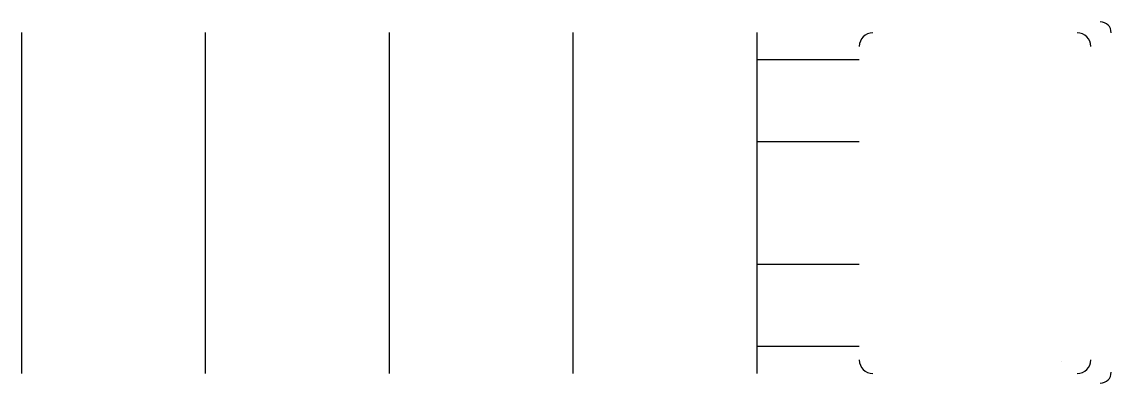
# Model space of a CAD drawing. Header units: millimetres. Extents: x -3079.4 to -3071.4, y 1883.14 to 1885.79.
import ezdxf

# ---------------------------------------------------------------- set-up
doc = ezdxf.new("R2010")
doc.units = ezdxf.units.MM
doc.header["$LTSCALE"] = 10
doc.layers.add('Veículos', color=2, linetype='Continuous')

msp = doc.modelspace()

# ---------------------------------------------------------------- linework, layer by layer
at = {"layer": 'Veículos'}
for p, q in [((-3079.3961, 1883.2115), (-3079.3961, 1885.7114)), ((-3078.0461, 1883.2115), (-3078.0461, 1885.7114)), ((-3076.6962, 1883.2115), (-3076.6962, 1885.7114)), ((-3075.3462, 1883.2115), (-3075.3462, 1885.7114)), ((-3073.9962, 1883.2115), (-3073.9962, 1885.7114)), ((-3073.2459, 1885.511), (-3073.9959, 1885.511)), ((-3073.2459, 1884.911), (-3073.9959, 1884.911)), ((-3073.2459, 1884.0111), (-3073.9959, 1884.0111)), ((-3073.2459, 1883.4112), (-3073.9959, 1883.4112))]:
    msp.add_line(p, q, dxfattribs=at)
at = {"layer": 'Veículos', "const_width": 0.000002, "flags": 128}
for points in [[(-3071.4761, 1885.7909), (-3071.6461, 1885.7809), (-3071.6461, 1885.7109)], [(-3073.9962, 1883.2115), (-3073.9962, 1885.7114), (-3079.3961, 1885.7114), (-3079.3961, 1883.2115), (-3073.9962, 1883.2115)], [(-3073.1459, 1885.7109), (-3071.646, 1885.7109)], [(-3071.3961, 1883.2211), (-3071.3961, 1885.7109)], [(-3073.2459, 1883.3111), (-3073.2459, 1885.6109)], [(-3072.646, 1885.441), (-3072.646, 1885.641), (-3073.0459, 1885.641), (-3073.0459, 1885.441), (-3072.646, 1885.441)], [(-3071.746, 1885.6409), (-3072.146, 1885.441), (-3072.546, 1885.441), (-3072.546, 1885.6409), (-3071.746, 1885.6409)], [(-3071.6461, 1885.6409), (-3072.046, 1885.441), (-3072.046, 1883.4611), (-3071.6461, 1883.2911), (-3071.6461, 1885.6409)], [(-3071.546, 1885.6109), (-3071.546, 1883.3111)], [(-3072.646, 1883.2912), (-3072.646, 1883.4611), (-3073.0459, 1883.4611), (-3073.0459, 1883.2912), (-3072.646, 1883.2912)], [(-3071.746, 1883.2912), (-3072.146, 1883.4611), (-3072.546, 1883.4611), (-3072.546, 1883.2912), (-3071.746, 1883.2912)], [(-3071.646, 1883.2111), (-3073.1459, 1883.2111)], [(-3071.6461, 1883.2111), (-3071.6461, 1883.1411), (-3071.4761, 1883.1411)]]:
    msp.add_lwpolyline(points, dxfattribs=at)
at = {"layer": 'Veículos'}
for centre, radius, start, end in [((-3071.4761, 1885.711), 0.0799, 0, 90), ((-3073.146, 1885.6109), 0.0999, 90, 180), ((-3071.6461, 1885.6109), 0.0999, 0, 90), ((-3073.146, 1883.3112), 0.0999, 180, 269.99999), ((-3071.6461, 1883.3112), 0.0999, 270, 0), ((-3071.4761, 1883.2212), 0.0799, 270, 0)]:
    msp.add_arc(centre, radius, start, end, dxfattribs=at)

doc.saveas('drawing.dxf')
